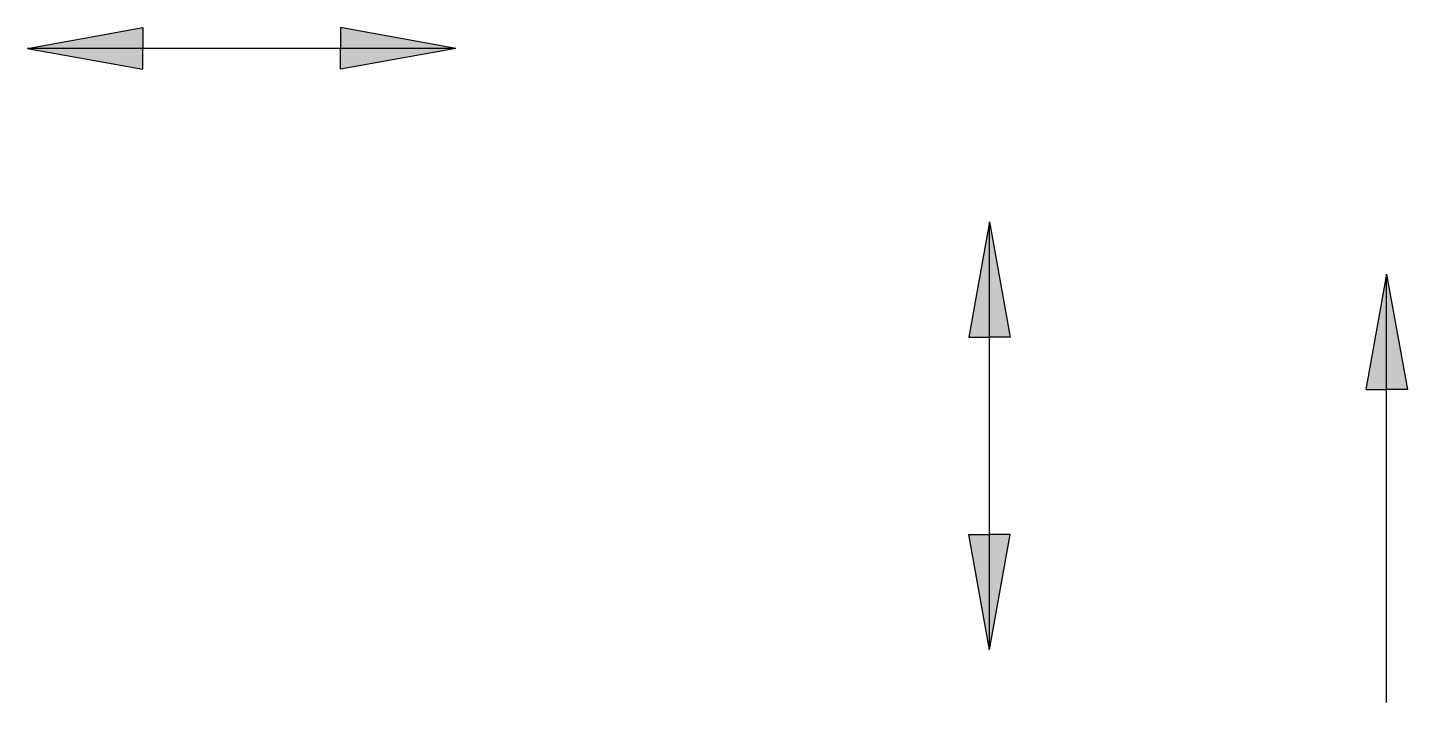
# Model space of a CAD drawing. Header units: millimetres. Extents: x -168 to 2937, y -666 to 1342.
# Drawn here: x 1208.28 to 1253.05, y 777.21 to 799.1 of the extents above; entities that cross this region are included whole.
import ezdxf

# ---------------------------------------------------------------- set-up
doc = ezdxf.new("R2010")
doc.units = ezdxf.units.MM

msp = doc.modelspace()

# ---------------------------------------------------------------- hatches: boundary and pattern name
for points in [[(1212.022, 799.1), (1208.28, 798.427), (1212.022, 798.427)], [(1218.428, 799.1), (1222.171, 798.427), (1218.428, 798.427)], [(1208.28, 798.427), (1212.022, 798.427), (1212.022, 797.755)], [(1222.171, 798.427), (1218.428, 798.427), (1218.428, 797.755)], [(1239.49, 792.801), (1239.49, 789.058), (1238.817, 789.058)], [(1240.163, 789.058), (1239.49, 792.801), (1239.49, 789.058)], [(1252.373, 791.101), (1252.373, 787.358), (1251.701, 787.358)], [(1253.046, 787.358), (1252.373, 791.101), (1252.373, 787.358)], [(1239.49, 778.91), (1239.49, 782.652), (1238.817, 782.652)], [(1240.163, 782.652), (1239.49, 778.91), (1239.49, 782.652)]]:
    msp.add_hatch(color=7).paths.add_polyline_path(points)

# ---------------------------------------------------------------- linework, layer by layer
at = {"color": 7}
for p, q in [((1208.28, 798.427), (1212.022, 799.1)), ((1212.022, 799.1), (1212.022, 798.427)), ((1222.171, 798.427), (1218.428, 799.1)), ((1218.428, 799.1), (1218.428, 798.427)), ((1222.171, 798.427), (1208.28, 798.427)), ((1208.28, 798.427), (1212.022, 797.755)), ((1212.022, 797.755), (1212.022, 798.427)), ((1222.171, 798.427), (1218.428, 797.755)), ((1218.428, 797.755), (1218.428, 798.427)), ((1239.49, 792.801), (1238.817, 789.058)), ((1239.49, 778.91), (1239.49, 792.801)), ((1239.49, 792.801), (1240.163, 789.058)), ((1252.373, 791.101), (1251.701, 787.358)), ((1252.373, 777.21), (1252.373, 791.101)), ((1252.373, 791.101), (1253.046, 787.358)), ((1238.817, 789.058), (1239.49, 789.058)), ((1240.163, 789.058), (1239.49, 789.058)), ((1251.701, 787.358), (1252.373, 787.358)), ((1253.046, 787.358), (1252.373, 787.358)), ((1239.49, 778.91), (1238.817, 782.652)), ((1238.817, 782.652), (1239.49, 782.652)), ((1239.49, 778.91), (1240.163, 782.652)), ((1240.163, 782.652), (1239.49, 782.652))]:
    msp.add_line(p, q, dxfattribs=at)

doc.saveas('drawing.dxf')
